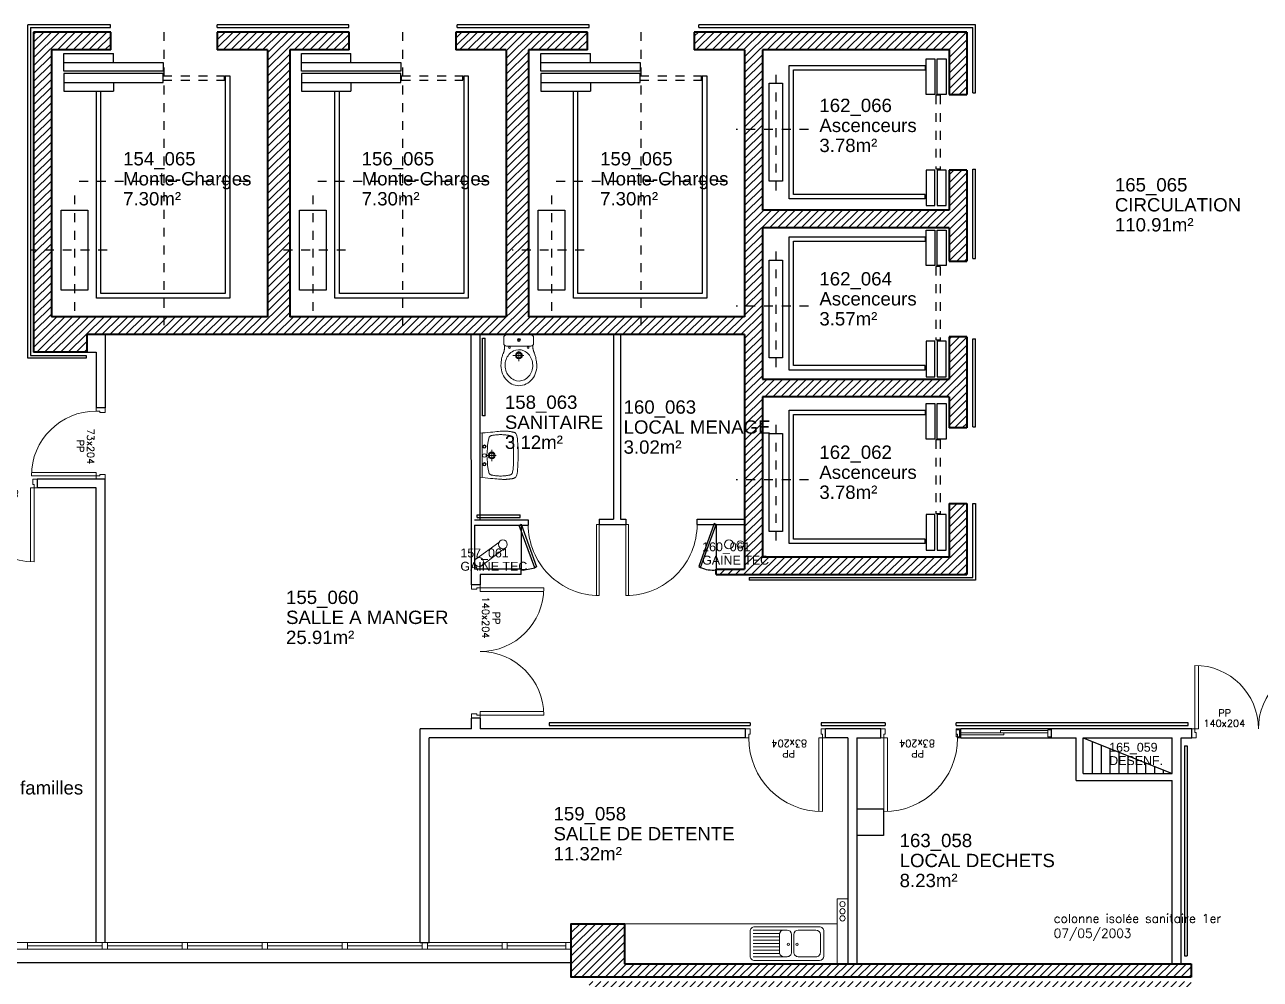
# Model space of a CAD drawing. Header units: metres. Extents: x 143.8 to 210.8, y 45.3 to 115.9.
# Drawn here: x 152.2 to 166.1, y 56.4 to 67.13 of the extents above; entities that cross this region are included whole.
import ezdxf
from ezdxf.enums import TextEntityAlignment as Align

# ---------------------------------------------------------------- set-up
doc = ezdxf.new("R2010")
doc.units = ezdxf.units.M
doc.header["$LTSCALE"] = 0.6
doc.header["$MEASUREMENT"] = 0
for name, pattern in [('CACHÉ', [0.25, 0.125, -0.125]), ('CONTINU', [0]), ('POINTILLÉS', [0.1, 0.05, -0.05])]:
    doc.linetypes.add(name, pattern=pattern)
doc.layers.get('0').update_dxf_attribs({"linetype": 'CONTINUOUS'})
for name, color, linetype in [('009 main courant', 181, 'CONTINUOUS'), ('100 tx_rep_local', 7, 'CONTINUOUS'), ('A_ACCÈS', 7, 'CONTINUOUS'), ('A_AGENC', 204, 'CONTINUOUS'), ('A_Etiqu_Gaine', 8, 'CONTINUOUS'), ('A_Etiqu_Gaine_code', 8, 'CONTINUOUS'), ('A_Etiqu_Local', 8, 'CONTINUOUS'), ('A_HACH_STRUC', 7, 'CONTINUOUS'), ('A_MUR_CLOIS', 8, 'CONTINU'), ('A_MURS_ALÈG', 7, 'CONTINU'), ('Logo', 7, 'CONTINU')]:
    doc.layers.add(name, color=color, linetype=linetype)
for name, color, linetype, lineweight in [('A_CHASS', 4, 'CONTINU', 0), ('A_MURS_STRU', 7, 'CONTINU', 40), ('A_PORTE', 8, 'CONTINU', 0), ('A_SANI', 5, 'CONTINU', 0)]:
    doc.layers.add(name, color=color, linetype=linetype, lineweight=lineweight)
doc.styles.add('Attribut', font='arial.ttf')
doc.styles.add('ROMANS8', font='romans8', dxfattribs={"height": 10})

# ---------------------------------------------------------------- blocks, each defined once
blk = doc.blocks.new('A_Etiqu_Local')
at = {"style": 'Attribut', "flags": 1}
for tag, p in [('CODE_HOPITAL', (-0.446, 1.632)), ('CODE_SITE', (-0.446, 1.407)), ('CODE_BATIMENT', (-0.446, 1.182)), ('CODE_SECTEUR', (-0.446, 0.957)), ('CODE_ETAGE', (-0.446, 0.732)), ('NOM_NORMALISE', (-0.446, -0.843)), ('SECTEUR_ACTIVITE', (-0.446, -1.068)), ('SOUS_SECTEUR_ACTIVITE', (-0.446, -1.293)), ('VOLUME', (-0.446, -1.518)), ('SERVICE', (-0.446, -1.743)), ('CODE_UG', (-0.446, -1.968)), ('CODE_UA', (-0.446, -2.193)), ('CODE_POLE', (-0.446, -2.418)), ('OCCUPANT_EXTERNE', (-0.446, -2.643)), ('DISPONIBILITE', (-0.446, -2.868)), ('ACCES_HANDICAPES', (-0.446, -3.093)), ('NATURE_SOL', (-0.446, -3.318)), ('RISQUE_LABORATOIRE', (-0.446, -3.543)), ('AMIANTE', (-0.446, -3.768))]:
    blk.add_attdef(tag, p, '', height=0.15, dxfattribs=at)
at = {"layer": 'A_Etiqu_Local', "style": 'Attribut'}
for tag, p in [('CODE_PIECE', (-0.446, 0.282)), ('NOM_USAGE', (-0.446, 0.057)), ('SURFACE', (-0.446, -0.168))]:
    blk.add_attdef(tag, p, '', height=0.15, dxfattribs=at)
blk = doc.blocks.new('A_Etiqu_Gaine')
at = {"style": 'Attribut', "flags": 1}
for tag, p in [('CODE_HOPITAL', (-0.432, 0.865)), ('CODE_SITE', (-0.432, 0.715)), ('CODE_BATIMENT', (-0.432, 0.565)), ('CODE_SECTEUR', (-0.432, 0.415)), ('CODE_ETAGE', (-0.432, 0.265)), ('NOM_NORMALISE', (-0.432, -0.335)), ('SECTEUR_ACTIVITE', (-0.432, -0.485)), ('SOUS_SECTEUR_ACTIVITE', (-0.432, -0.635)), ('SURFACE', (-0.432, -0.785)), ('CODE_UG', (-0.432, -0.935)), ('CODE_POLE', (-0.432, -1.085)), ('AMIANTE', (-0.432, -1.235))]:
    blk.add_attdef(tag, p, '', height=0.1, dxfattribs=at)
at = {"layer": 'A_Etiqu_Gaine', "style": 'Attribut'}
blk.add_attdef('NOM_USAGE', (-0.432, -0.185), '', height=0.1, dxfattribs=at)
at = {"layer": 'A_Etiqu_Gaine_code', "style": 'Attribut'}
blk.add_attdef('CODE_PIECE', (-0.432, -0.035), '', height=0.1, dxfattribs=at)
blk = doc.blocks.new('P140bt10')
for p, q in [((0.035, 0.815), (0.035, 0.1)), ((0.075, 0.814), (0.075, 0.1)), ((1.425, 0.814), (1.425, 0.1)), ((1.465, 0.815), (1.465, 0.1)), ((0, 0.1), (0, 0)), ((0, 0.1), (0.035, 0.1)), ((0, 0), (0.05, 0)), ((0.035, 0.1), (0.075, 0.1)), ((0.035, 0.1), (0.035, 0.06)), ((0.035, 0.06), (0.05, 0.06)), ((0.05, 0.06), (0.05, 0)), ((1.465, 0.1), (1.425, 0.1)), ((1.465, 0.06), (1.45, 0.06)), ((1.45, 0.06), (1.45, 0)), ((1.5, 0), (1.45, 0)), ((1.465, 0.1), (1.465, 0.06)), ((1.5, 0.1), (1.465, 0.1)), ((1.5, 0.1), (1.5, 0))]:
    blk.add_line(p, q)
for centre, start, end in [((0.035, 0.1), 0, 90), ((1.465, 0.1), 90, 180)]:
    blk.add_arc(centre, 0.715, start, end)
at = {"style": 'ROMANS8'}
for tag, p in [('DEF', (0.372, 0.239)), ('DIM', (0.367, 0.122))]:
    blk.add_attdef(tag, text='', height=0.08, dxfattribs=at).set_placement(p, align=Align.CENTER)
blk = doc.blocks.new('P80bt10')
for p, q in [((0.035, 0.93), (0.035, 0.1)), ((0.075, 0.929), (0.075, 0.1)), ((0, 0.1), (0, 0)), ((0, 0.1), (0.035, 0.1)), ((0, 0), (0.05, 0)), ((0.035, 0.1), (0.075, 0.1)), ((0.035, 0.1), (0.035, 0.06)), ((0.035, 0.06), (0.05, 0.06)), ((0.05, 0.06), (0.05, 0)), ((0.865, 0.06), (0.85, 0.06)), ((0.85, 0.06), (0.85, 0)), ((0.9, 0), (0.85, 0)), ((0.865, 0.1), (0.865, 0.06)), ((0.9, 0.1), (0.865, 0.1)), ((0.9, 0.1), (0.9, 0))]:
    blk.add_line(p, q)
blk.add_arc((0.035, 0.1), 0.83, 0, 90)
at = {"style": 'ROMANS8'}
for tag, p in [('DEF', (0.416, 0.239)), ('DIM', (0.409, 0.124))]:
    blk.add_attdef(tag, text='', height=0.08, dxfattribs=at).set_placement(p, align=Align.CENTER)
blk = doc.blocks.new('P70bt10')
for p, q in [((0.035, 0.83), (0.035, 0.1)), ((0.075, 0.829), (0.075, 0.1)), ((0, 0.1), (0, 0)), ((0, 0.1), (0.035, 0.1)), ((0, 0), (0.05, 0)), ((0.035, 0.1), (0.075, 0.1)), ((0.035, 0.1), (0.035, 0.06)), ((0.035, 0.06), (0.05, 0.06)), ((0.05, 0.06), (0.05, 0)), ((0.75, 0.06), (0.75, 0)), ((0.765, 0.06), (0.75, 0.06)), ((0.8, 0), (0.75, 0)), ((0.8, 0.1), (0.765, 0.1)), ((0.765, 0.1), (0.765, 0.06)), ((0.8, 0.1), (0.8, 0))]:
    blk.add_line(p, q)
blk.add_arc((0.035, 0.1), 0.73, 0, 90)
at = {"style": 'ROMANS8'}
for tag, p in [('DEF', (0.372, 0.239)), ('DIM', (0.367, 0.122))]:
    blk.add_attdef(tag, text='', height=0.08, dxfattribs=at).set_placement(p, align=Align.CENTER)

msp = doc.modelspace()

# ---------------------------------------------------------------- hatches: boundary and pattern name
at = {"layer": 'A_HACH_STRUC'}
h = msp.add_hatch(dxfattribs=at)
h.set_pattern_fill('ANSI31', color=8, scale=0.5, angle=359.7696, style=0)
h.set_pattern_definition([(44.7696, (152.29987, 60.946187), (-0.0440161, 0.04437154), [])])
h.paths.add_polyline_path([(153.167, 67.046), (152.3, 67.046), (152.3, 63.546), (152.3, 63.446), (152.9, 63.446), (152.9, 63.646), (160.3, 63.646), (160.3, 61.006), (159.98, 61.006), (159.98, 60.946), (162.8, 60.946), (162.8, 61.746), (162.6, 61.746), (162.6, 61.146), (160.5, 61.146), (160.5, 62.946), (162.6, 62.946), (162.6, 62.596), (162.8, 62.596), (162.8, 63.621), (162.6, 63.621), (162.6, 63.146), (160.5, 63.146), (160.5, 64.846), (162.6, 64.846), (162.6, 64.471), (162.8, 64.471), (162.8, 65.496), (162.6, 65.496), (162.6, 65.046), (160.5, 65.046), (160.5, 66.846), (162.6, 66.846), (162.6, 66.346), (162.8, 66.346), (162.8, 67.046), (159.733, 67.046), (159.733, 66.846), (160.3, 66.846), (160.3, 63.846), (157.867, 63.846), (157.867, 66.846), (158.533, 66.846), (158.533, 67.046), (157.05, 67.046), (157.05, 66.846), (157.617, 66.846), (157.617, 63.846), (155.183, 63.846), (155.183, 66.846), (155.85, 66.846), (155.85, 67.046), (154.367, 67.046), (154.367, 66.846), (154.933, 66.846), (154.933, 63.846), (152.5, 63.846), (152.5, 66.846), (153.167, 66.846)])
h.paths.add_polyline_path([(159.124, 62.544), (160.855, 62.544), (160.855, 62.777), (159.124, 62.777)], flags=25)
h.paths.add_polyline_path([(159.796, 61.032), (160.601, 61.032), (160.601, 61.187), (159.796, 61.187)], flags=25)
h.paths.add_polyline_path([(159.79, 61.15), (160.398, 61.15), (160.398, 61.342), (159.79, 61.342)], flags=25)
h = msp.add_hatch(dxfattribs=at)
h.set_pattern_fill('ANSI31', color=8, scale=0.5, angle=359.7696, style=0)
h.set_pattern_definition([(44.7696, (158.349886, 55.514663), (-0.0440161, 0.04437154), [])])
h.paths.add_polyline_path([(165.325, 56.571), (158.95, 56.571), (158.95, 57.021), (158.35, 57.021), (158.35, 56.421), (165.325, 56.421)])
h.paths.add_polyline_path([(165.325, 56.371), (158.55, 56.371), (158.55, 56.221), (165.325, 56.221)])
h.paths.add_polyline_path([(165.237, 55.515), (165.237, 56.319), (165.082, 56.319), (165.082, 55.515)], flags=9)

# ---------------------------------------------------------------- linework, layer by layer
at = {"layer": '009 main courant', "color": 8, "linetype": 'Continuous'}
for p, q in [((153.165, 67.1), (153.165, 67.13)), ((154.365, 67.1), (154.365, 67.13)), ((155.848, 67.1), (155.848, 67.13)), ((157.067, 67.1), (157.067, 67.13)), ((158.55, 67.1), (158.55, 67.13)), ((159.783, 67.1), (159.783, 67.13)), ((162.868, 66.365), (162.868, 67.1)), ((162.898, 66.365), (162.898, 67.13)), ((162.868, 66.365), (162.898, 66.365)), ((162.868, 64.502), (162.868, 65.505)), ((162.868, 65.505), (162.898, 65.505)), ((162.898, 64.502), (162.898, 65.505)), ((162.868, 64.502), (162.898, 64.502)), ((157.35, 62.732), (157.35, 63.606)), ((157.35, 63.606), (157.38, 63.606)), ((157.38, 62.732), (157.38, 63.606)), ((162.868, 62.609), (162.868, 63.598)), ((162.868, 63.598), (162.898, 63.598)), ((162.898, 62.609), (162.898, 63.598)), ((157.38, 62.732), (157.35, 62.732)), ((162.868, 62.609), (162.898, 62.609)), ((162.868, 61.746), (162.898, 61.746)), ((157.29, 61.62), (157.775, 61.62)), ((157.29, 61.59), (157.29, 61.62)), ((157.29, 61.59), (157.775, 61.59)), ((157.775, 61.59), (157.775, 61.62)), ((160.35, 60.913), (160.35, 60.883)), ((158.099, 59.281), (158.099, 59.251)), ((160.361, 59.281), (160.361, 59.251)), ((161.161, 59.281), (161.161, 59.251)), ((161.881, 59.281), (161.881, 59.251)), ((162.681, 59.251), (162.681, 59.281)), ((165.29, 59.251), (165.29, 59.281)), ((165.25, 59.021), (165.25, 56.661)), ((165.25, 59.021), (165.28, 59.021)), ((165.28, 59.021), (165.28, 56.661)), ((165.25, 56.661), (165.28, 56.661))]:
    msp.add_line(p, q, dxfattribs=at)
for points in [[(152.265, 67.1), (152.265, 63.411), (152.891, 63.411), (152.891, 63.381), (152.235, 63.381), (152.235, 67.13)], [(153.165, 67.13), (152.235, 67.13)], [(152.265, 67.1), (153.165, 67.1)], [(155.848, 67.13), (154.365, 67.13)], [(154.365, 67.1), (155.848, 67.1)], [(158.55, 67.13), (157.067, 67.13)], [(157.067, 67.1), (158.55, 67.1)], [(162.898, 67.13), (159.783, 67.13)], [(159.783, 67.1), (162.868, 67.1)], [(162.898, 61.746), (162.898, 60.883), (160.35, 60.883)], [(160.35, 60.913), (162.868, 60.913), (162.868, 61.746)], [(160.361, 59.281), (158.099, 59.281)], [(158.099, 59.251), (160.361, 59.251)], [(161.881, 59.281), (161.161, 59.281)], [(161.161, 59.251), (161.881, 59.251)], [(165.29, 59.281), (162.681, 59.281)], [(162.681, 59.251), (165.29, 59.251)]]:
    msp.add_lwpolyline(points, dxfattribs=at)
at = {"layer": 'A_ACCÈS', "color": 8, "linetype": 'CACHÉ'}
for p, q in [((153.766, 67.047), (153.766, 63.753)), ((156.45, 67.047), (156.45, 63.753)), ((159.133, 67.047), (159.133, 63.753)), ((160.65, 66.567), (160.65, 65.187)), ((161.018, 65.952), (160.206, 65.952)), ((154.713, 65.366), (152.745, 65.366)), ((157.397, 65.366), (155.429, 65.366)), ((160.08, 65.366), (158.112, 65.366)), ((152.76, 65.211), (152.76, 63.831)), ((155.443, 65.211), (155.443, 63.831)), ((158.127, 65.211), (158.127, 63.831)), ((153.128, 64.596), (152.271, 64.596)), ((155.811, 64.596), (154.999, 64.596)), ((158.495, 64.596), (157.683, 64.596)), ((160.65, 64.579), (160.65, 63.199)), ((161.018, 63.964), (160.206, 63.964)), ((160.65, 62.629), (160.65, 61.249)), ((161.018, 62.014), (160.206, 62.014))]:
    msp.add_line(p, q, dxfattribs=at)
at = {"layer": 'A_ACCÈS', "color": 8, "linetype": 'Continuous'}
for p, q in [((153.198, 66.706), (153.198, 66.806)), ((155.871, 66.706), (155.871, 66.806)), ((158.006, 66.606), (158.006, 66.806)), ((158.006, 66.806), (158.565, 66.806)), ((158.565, 66.706), (158.565, 66.806)), ((152.64, 66.706), (153.757, 66.706)), ((155.313, 66.706), (156.43, 66.706)), ((158.006, 66.706), (159.123, 66.706)), ((159.123, 66.606), (158.006, 66.606)), ((159.123, 66.706), (159.123, 66.606)), ((160.801, 65.171), (160.801, 66.671)), ((160.801, 66.671), (162.331, 66.671)), ((160.851, 65.221), (160.851, 66.621)), ((160.851, 66.621), (162.331, 66.621)), ((162.331, 66.671), (162.331, 66.621)), ((152.64, 66.481), (153.757, 66.481)), ((153.198, 66.481), (153.198, 66.381)), ((155.313, 66.481), (156.43, 66.481)), ((155.871, 66.481), (155.871, 66.381)), ((156.44, 66.506), (156.44, 66.556)), ((159.123, 66.581), (158.006, 66.581)), ((158.006, 66.581), (158.006, 66.381)), ((158.006, 66.481), (159.123, 66.481)), ((158.565, 66.481), (158.565, 66.381)), ((159.123, 66.481), (159.123, 66.581)), ((160.575, 65.371), (160.575, 66.471)), ((160.575, 66.471), (160.725, 66.471)), ((160.725, 66.471), (160.725, 65.371)), ((158.006, 66.381), (158.565, 66.381)), ((162.501, 66.336), (162.451, 66.336)), ((162.501, 65.506), (162.451, 65.506)), ((160.725, 65.371), (160.575, 65.371)), ((162.331, 65.221), (160.851, 65.221)), ((162.331, 65.171), (162.331, 65.221)), ((162.331, 65.171), (160.801, 65.171)), ((152.61, 64.146), (152.61, 65.046)), ((152.61, 65.046), (152.91, 65.046)), ((152.91, 65.046), (152.91, 64.146)), ((155.293, 64.146), (155.293, 65.046)), ((155.293, 65.046), (155.593, 65.046)), ((155.593, 65.046), (155.593, 64.146)), ((157.977, 64.146), (157.977, 65.046)), ((157.977, 65.046), (158.277, 65.046)), ((158.277, 65.046), (158.277, 64.146)), ((160.801, 63.246), (160.801, 64.746)), ((160.801, 64.746), (162.331, 64.746)), ((160.851, 63.296), (160.851, 64.696)), ((160.851, 64.696), (162.331, 64.696)), ((162.331, 64.746), (162.331, 64.696)), ((160.575, 63.383), (160.575, 64.483)), ((160.575, 64.483), (160.725, 64.483)), ((160.725, 64.483), (160.725, 63.383)), ((162.501, 64.411), (162.451, 64.411)), ((152.91, 64.146), (152.61, 64.146)), ((155.593, 64.146), (155.293, 64.146)), ((158.277, 64.146), (157.977, 64.146)), ((162.501, 63.581), (162.451, 63.581)), ((160.725, 63.383), (160.575, 63.383)), ((162.331, 63.296), (160.851, 63.296)), ((162.331, 63.246), (162.331, 63.296)), ((162.331, 63.246), (160.801, 63.246)), ((160.801, 61.296), (160.801, 62.796)), ((160.801, 62.796), (162.331, 62.796)), ((160.851, 61.346), (160.851, 62.746)), ((160.851, 62.746), (162.331, 62.746)), ((162.331, 62.796), (162.331, 62.746)), ((160.575, 61.433), (160.575, 62.533)), ((160.575, 62.533), (160.725, 62.533)), ((160.725, 62.533), (160.725, 61.433)), ((162.501, 62.461), (162.451, 62.461)), ((162.501, 61.631), (162.451, 61.631)), ((160.725, 61.433), (160.575, 61.433)), ((162.331, 61.346), (160.851, 61.346)), ((162.331, 61.296), (162.331, 61.346)), ((162.331, 61.296), (160.801, 61.296))]:
    msp.add_line(p, q, dxfattribs=at)
at = {"layer": 'A_ACCÈS', "color": 8, "linetype": 'POINTILLÉS'}
for p, q in [((154.447, 66.506), (154.447, 66.556)), ((157.13, 66.506), (157.13, 66.556)), ((159.813, 66.506), (159.813, 66.556)), ((162.451, 66.336), (162.451, 65.506)), ((162.501, 66.336), (162.501, 65.506)), ((162.451, 64.411), (162.451, 63.581)), ((162.501, 64.411), (162.501, 63.581)), ((162.451, 62.461), (162.451, 61.631)), ((162.501, 62.461), (162.501, 61.631))]:
    msp.add_line(p, q, dxfattribs=at)
at = {"layer": 'A_ACCÈS', "color": 8, "linetype": 'Continuous'}
for points in [[(153.757, 66.706), (153.757, 66.606), (152.64, 66.606), (152.64, 66.806), (153.198, 66.806)], [(156.43, 66.706), (156.43, 66.606), (155.313, 66.606), (155.313, 66.806), (155.871, 66.806)], [(153.757, 66.481), (153.757, 66.581), (152.64, 66.581), (152.64, 66.381), (153.198, 66.381)], [(154.457, 66.556), (154.507, 66.556), (154.507, 64.056), (153.007, 64.056), (153.007, 66.381)], [(154.457, 66.556), (154.457, 64.106), (153.057, 64.106), (153.057, 66.381)], [(156.43, 66.481), (156.43, 66.581), (155.313, 66.581), (155.313, 66.381), (155.871, 66.381)], [(157.14, 66.556), (157.19, 66.556), (157.19, 64.056), (155.69, 64.056), (155.69, 66.381)], [(157.14, 66.556), (157.14, 64.106), (155.74, 64.106), (155.74, 66.381)], [(159.823, 66.556), (159.873, 66.556), (159.873, 64.056), (158.373, 64.056), (158.373, 66.381)], [(159.823, 66.556), (159.823, 64.106), (158.423, 64.106), (158.423, 66.381)]]:
    msp.add_lwpolyline(points, dxfattribs=at)
for points in [[(162.341, 66.346), (162.341, 66.746), (162.441, 66.746), (162.441, 66.346)], [(162.466, 66.346), (162.466, 66.746), (162.566, 66.746), (162.566, 66.346)], [(162.341, 65.496), (162.341, 65.096), (162.441, 65.096), (162.441, 65.496)], [(162.466, 65.496), (162.466, 65.096), (162.566, 65.096), (162.566, 65.496)], [(162.341, 64.421), (162.341, 64.821), (162.441, 64.821), (162.441, 64.421)], [(162.466, 64.421), (162.466, 64.821), (162.566, 64.821), (162.566, 64.421)], [(162.341, 63.571), (162.341, 63.171), (162.441, 63.171), (162.441, 63.571)], [(162.466, 63.571), (162.466, 63.171), (162.566, 63.171), (162.566, 63.571)], [(162.341, 62.471), (162.341, 62.871), (162.441, 62.871), (162.441, 62.471)], [(162.466, 62.471), (162.466, 62.871), (162.566, 62.871), (162.566, 62.471)], [(162.341, 61.621), (162.341, 61.221), (162.441, 61.221), (162.441, 61.621)], [(162.466, 61.621), (162.466, 61.221), (162.566, 61.221), (162.566, 61.621)]]:
    msp.add_lwpolyline(points, close=True, dxfattribs=at)
at = {"layer": 'A_ACCÈS', "color": 8, "linetype": 'POINTILLÉS'}
for points in [[(153.757, 66.556), (154.447, 66.556)], [(153.757, 66.506), (154.447, 66.506)], [(156.44, 66.556), (157.13, 66.556)], [(156.44, 66.506), (157.13, 66.506)], [(159.123, 66.556), (159.813, 66.556)], [(159.123, 66.506), (159.813, 66.506)]]:
    msp.add_lwpolyline(points, dxfattribs=at)
at = {"layer": 'A_AGENC', "color": 8, "linetype": 'Continuous'}
for p, q in [((157.765, 61.5), (157.785, 61.512)), ((157.938, 61.023), (157.765, 61.5)), ((157.785, 61.512), (157.785, 61.006)), ((157.785, 61.512), (157.958, 61.034)), ((159.958, 61.523), (159.785, 61.038)), ((159.805, 61.027), (159.978, 61.511)), ((159.978, 61.511), (159.958, 61.523)), ((159.98, 61.511), (159.98, 61.006)), ((157.958, 61.034), (157.938, 61.023)), ((159.785, 61.038), (159.805, 61.027))]:
    msp.add_line(p, q, dxfattribs=at)
for centre, radius, start, end in [((157.819, 61.411), 0.406, 265.3009, 287.1255), ((159.945, 61.339), 0.342, 245.8369, 275.8895)]:
    msp.add_arc(centre, radius, start, end, dxfattribs=at)
at = {"layer": 'A_CHASS', "color": 8, "linetype": 'Continuous'}
for p, q in [((151.35, 56.809), (158.35, 56.809)), ((151.35, 56.734), (158.35, 56.734)), ((152.23, 56.771), (153.07, 56.771)), ((153.13, 56.771), (153.97, 56.771)), ((154.03, 56.771), (154.87, 56.771)), ((154.93, 56.771), (155.77, 56.771)), ((155.83, 56.771), (156.67, 56.771)), ((156.73, 56.771), (157.57, 56.771)), ((157.63, 56.771), (158.29, 56.771))]:
    msp.add_line(p, q, dxfattribs=at)
for points in [[(152.23, 56.734), (152.23, 56.809)], [(153.07, 56.809), (153.07, 56.734)], [(153.13, 56.734), (153.13, 56.809)], [(153.97, 56.809), (153.97, 56.734)], [(154.03, 56.734), (154.03, 56.809)], [(154.87, 56.809), (154.87, 56.734)], [(154.93, 56.734), (154.93, 56.809)], [(155.77, 56.809), (155.77, 56.734)], [(155.83, 56.734), (155.83, 56.809)], [(157.57, 56.809), (157.57, 56.734)], [(157.63, 56.734), (157.63, 56.809)]]:
    msp.add_lwpolyline(points, dxfattribs=at)
at = {"layer": 'A_CHASS', "color": 8, "linetype": 'CACHÉ'}
for points in [[(156.73, 56.734), (156.73, 56.809), (156.67, 56.809), (156.67, 56.734)], [(158.35, 56.734), (158.35, 56.809), (158.29, 56.809), (158.29, 56.734)]]:
    msp.add_lwpolyline(points, close=True, dxfattribs=at)
at = {"layer": 'A_MUR_CLOIS', "color": 8, "linetype": 'Continuous'}
for p, q in [((153.105, 63.646), (153.105, 62.821)), ((157.32, 63.646), (157.32, 61.564)), ((158.825, 63.646), (158.825, 61.571)), ((158.905, 63.646), (158.905, 61.571)), ((153.005, 63.446), (153.005, 62.821)), ((153.105, 62.821), (153.005, 62.821)), ((153.105, 62.021), (152.34, 62.021)), ((152.34, 62.021), (152.34, 61.921)), ((153.105, 56.809), (153.105, 62.021)), ((153.005, 61.921), (152.34, 61.921)), ((153.005, 56.809), (153.005, 61.921)), ((153.005, 57.05), (153.005, 61.921)), ((157.26, 61.564), (157.865, 61.564)), ((157.26, 61.504), (157.865, 61.504)), ((157.26, 61.504), (157.26, 61.006)), ((157.865, 61.564), (157.865, 61.504)), ((158.665, 61.571), (158.825, 61.571)), ((158.665, 61.571), (158.665, 61.511)), ((158.665, 61.511), (158.965, 61.511)), ((158.905, 61.571), (158.965, 61.571)), ((158.965, 61.571), (158.965, 61.511)), ((159.765, 61.511), (159.765, 61.571)), ((159.765, 61.571), (160.3, 61.571)), ((159.765, 61.511), (160.3, 61.511)), ((157.785, 61.006), (157.26, 61.006)), ((157.785, 60.946), (157.324, 60.946)), ((157.785, 60.946), (157.785, 61.006)), ((157.324, 60.831), (157.225, 60.831)), ((157.325, 59.331), (157.225, 59.331)), ((157.225, 59.211), (157.225, 59.331)), ((156.65, 56.809), (156.65, 59.211)), ((157.225, 59.211), (156.65, 59.211)), ((160.311, 59.111), (156.75, 59.111)), ((156.75, 56.809), (156.75, 59.111)), ((160.311, 59.211), (157.325, 59.211)), ((160.311, 59.111), (160.311, 59.211)), ((161.831, 59.211), (161.211, 59.211)), ((161.211, 59.111), (161.211, 59.211)), ((161.461, 59.111), (161.211, 59.111)), ((161.461, 59.111), (161.461, 56.571)), ((161.561, 59.111), (161.561, 56.571)), ((161.831, 59.111), (161.831, 59.211)), ((162.731, 59.111), (162.731, 59.211)), ((163.751, 59.111), (163.751, 59.211)), ((164.03, 58.631), (164.03, 59.111)), ((164.11, 59.111), (165.11, 58.711)), ((164.11, 58.711), (164.11, 59.111)), ((165.11, 58.711), (165.11, 59.111)), ((165.21, 56.571), (165.21, 59.111)), ((164.21, 59.071), (164.21, 58.711)), ((164.31, 59.031), (164.31, 58.711)), ((164.41, 58.991), (164.41, 58.711)), ((164.51, 58.951), (164.51, 58.711)), ((164.61, 58.911), (164.61, 58.711)), ((164.71, 58.871), (164.71, 58.711)), ((164.81, 58.831), (164.81, 58.711)), ((164.11, 58.711), (165.11, 58.711)), ((164.91, 58.791), (164.91, 58.711)), ((165.01, 58.751), (165.01, 58.711)), ((164.03, 58.631), (165.11, 58.631)), ((165.11, 56.571), (165.11, 58.631)), ((156.65, 56.809), (156.75, 56.809))]:
    msp.add_line(p, q, dxfattribs=at)
at = {"layer": 'A_MUR_CLOIS', "color": 8}
for p, q in [((157.225, 60.831), (157.224, 63.646)), ((157.324, 60.946), (157.324, 60.831)), ((157.325, 59.331), (157.325, 59.211))]:
    msp.add_line(p, q, dxfattribs=at)
at = {"layer": 'A_MUR_CLOIS', "color": 8, "linetype": 'Continuous'}
for points in [[(161.561, 59.111), (161.831, 59.111)], [(165.21, 59.111), (165.33, 59.111), (165.33, 59.211), (162.731, 59.211)], [(162.731, 59.111), (164.03, 59.111)], [(164.11, 59.111), (165.11, 59.111)], [(161.561, 58.311), (161.861, 58.311), (161.861, 58.011), (161.561, 58.011)]]:
    msp.add_lwpolyline(points, dxfattribs=at)
at = {"layer": 'A_MURS_ALÈG', "color": 8, "ltscale": 200}
msp.add_line((151.35, 56.584), (158.35, 56.584), dxfattribs=at)
at = {"layer": 'A_MURS_STRU', "color": 8, "linetype": 'Continuous'}
for p, q in [((152.3, 67.046), (152.3, 63.446)), ((153.167, 67.046), (152.3, 67.046)), ((153.167, 66.846), (153.167, 67.046)), ((155.85, 67.046), (154.367, 67.046)), ((154.367, 67.046), (154.367, 66.846)), ((155.85, 66.846), (155.85, 67.046)), ((158.533, 67.046), (157.05, 67.046)), ((157.05, 67.046), (157.05, 66.846)), ((158.533, 66.846), (158.533, 67.046)), ((162.8, 67.046), (159.733, 67.046)), ((159.733, 67.046), (159.733, 66.846)), ((162.8, 67.046), (162.8, 66.346)), ((152.5, 66.846), (152.5, 63.846)), ((153.167, 66.846), (152.5, 66.846)), ((154.933, 66.846), (154.367, 66.846)), ((154.933, 66.846), (154.933, 63.846)), ((155.183, 66.846), (155.183, 63.846)), ((155.85, 66.846), (155.183, 66.846)), ((157.617, 66.846), (157.05, 66.846)), ((157.617, 66.846), (157.617, 63.846)), ((157.867, 66.846), (157.867, 63.846)), ((158.533, 66.846), (157.867, 66.846)), ((160.3, 66.846), (159.733, 66.846)), ((160.3, 66.846), (160.3, 63.846)), ((162.6, 66.846), (160.5, 66.846)), ((160.5, 66.846), (160.5, 65.046)), ((162.6, 66.846), (162.6, 66.346)), ((162.6, 66.346), (162.8, 66.346)), ((162.6, 65.496), (162.6, 65.046)), ((162.8, 65.496), (162.6, 65.496)), ((162.8, 65.496), (162.8, 64.471)), ((162.6, 65.046), (160.5, 65.046)), ((160.5, 64.846), (160.5, 63.146)), ((162.6, 64.846), (160.5, 64.846)), ((162.6, 64.846), (162.6, 64.471)), ((162.6, 64.471), (162.8, 64.471)), ((154.933, 63.846), (152.5, 63.846)), ((157.617, 63.846), (155.183, 63.846)), ((160.3, 63.846), (157.867, 63.846)), ((152.9, 63.646), (152.9, 63.446)), ((160.3, 63.646), (152.9, 63.646)), ((160.3, 63.646), (160.3, 61.006)), ((162.6, 63.621), (162.6, 63.146)), ((162.8, 63.621), (162.6, 63.621)), ((162.8, 63.621), (162.8, 62.596)), ((152.9, 63.446), (152.3, 63.446)), ((160.5, 63.146), (162.6, 63.146)), ((160.5, 62.946), (160.5, 61.146)), ((162.6, 62.946), (160.5, 62.946)), ((162.6, 62.946), (162.6, 62.596)), ((162.8, 62.596), (162.6, 62.596)), ((162.6, 61.746), (162.6, 61.146)), ((162.6, 61.746), (162.8, 61.746)), ((162.8, 61.746), (162.8, 60.946)), ((160.5, 61.146), (162.6, 61.146)), ((159.98, 60.946), (159.98, 61.006)), ((159.98, 61.006), (160.3, 61.006)), ((159.98, 60.946), (162.8, 60.946)), ((158.95, 56.571), (165.325, 56.571)), ((165.325, 56.571), (165.325, 56.421))]:
    msp.add_line(p, q, dxfattribs=at)
msp.add_lwpolyline([(165.325, 56.421), (158.35, 56.421), (158.35, 57.021), (158.95, 57.021), (158.95, 56.571)], dxfattribs=at)
at = {"layer": 'A_PORTE', "color": 8, "linetype": 'Continuous'}
for p, q in [((162.681, 59.2), (162.719, 59.2)), ((162.681, 59.123), (162.681, 59.2)), ((162.719, 59.123), (162.681, 59.123)), ((162.719, 59.2), (162.719, 59.123)), ((163.713, 59.169), (162.719, 59.169)), ((162.719, 59.146), (163.216, 59.146)), ((163.713, 59.192), (163.178, 59.192)), ((163.178, 59.192), (163.178, 59.169)), ((163.216, 59.146), (163.216, 59.169)), ((163.713, 59.2), (163.751, 59.2)), ((163.713, 59.123), (163.713, 59.2)), ((163.751, 59.123), (163.713, 59.123)), ((163.751, 59.2), (163.751, 59.123))]:
    msp.add_line(p, q, dxfattribs=at)
for points in [[(158.665, 61.511), (158.665, 60.711), (158.635, 60.711), (158.635, 61.511)], [(158.965, 61.511), (158.965, 60.711), (158.995, 60.711), (158.995, 61.511)]]:
    msp.add_lwpolyline(points, close=True, dxfattribs=at)
at = {"layer": 'A_PORTE', "color": 8}
for centre, start, end in [((158.665, 61.511), 179.9999, 270.0001), ((158.965, 61.511), 269.9999, 360)]:
    msp.add_arc(centre, 0.8, start, end, dxfattribs=at)
at = {"layer": 'A_SANI', "color": 8, "linetype": 'Continuous'}
for p, q in [((157.692, 63.411), (157.814, 63.411)), ((157.76, 63.46), (157.76, 63.348)), ((157.567, 62.559), (157.551, 62.558)), ((157.575, 62.56), (157.567, 62.559)), ((157.582, 62.56), (157.575, 62.56)), ((157.588, 62.56), (157.582, 62.56)), ((157.594, 62.56), (157.588, 62.56)), ((157.6, 62.56), (157.594, 62.56)), ((157.605, 62.56), (157.6, 62.56)), ((157.611, 62.56), (157.605, 62.56)), ((157.617, 62.56), (157.611, 62.56)), ((157.622, 62.559), (157.617, 62.56)), ((157.628, 62.559), (157.622, 62.559)), ((157.634, 62.558), (157.628, 62.559)), ((157.352, 62.539), (157.32, 62.536)), ((157.32, 62.536), (157.32, 62.041)), ((157.345, 62.536), (157.345, 62.041)), ((157.382, 62.542), (157.352, 62.539)), ((157.411, 62.545), (157.382, 62.542)), ((157.439, 62.548), (157.411, 62.545)), ((157.465, 62.55), (157.439, 62.548)), ((157.489, 62.553), (157.465, 62.55)), ((157.512, 62.555), (157.489, 62.553)), ((157.532, 62.557), (157.512, 62.555)), ((157.551, 62.558), (157.532, 62.557)), ((157.641, 62.558), (157.634, 62.558)), ((157.647, 62.557), (157.641, 62.558)), ((157.654, 62.556), (157.647, 62.557)), ((157.66, 62.555), (157.654, 62.556)), ((157.667, 62.554), (157.66, 62.555)), ((157.673, 62.553), (157.667, 62.554)), ((157.679, 62.553), (157.673, 62.553)), ((157.685, 62.552), (157.679, 62.553)), ((157.69, 62.55), (157.685, 62.552)), ((157.695, 62.549), (157.69, 62.55)), ((157.7, 62.548), (157.695, 62.549)), ((157.704, 62.547), (157.7, 62.548)), ((157.707, 62.546), (157.704, 62.547)), ((157.711, 62.544), (157.707, 62.546)), ((157.714, 62.543), (157.711, 62.544)), ((157.717, 62.541), (157.714, 62.543)), ((157.719, 62.539), (157.717, 62.541)), ((157.722, 62.536), (157.719, 62.539)), ((157.724, 62.533), (157.722, 62.536)), ((157.729, 62.527), (157.724, 62.533)), ((157.733, 62.518), (157.729, 62.527)), ((157.737, 62.507), (157.733, 62.518)), ((157.74, 62.491), (157.737, 62.507)), ((157.743, 62.472), (157.74, 62.491)), ((157.746, 62.448), (157.743, 62.472)), ((157.748, 62.418), (157.746, 62.448)), ((157.505, 62.286), (157.403, 62.286)), ((157.454, 62.35), (157.454, 62.223)), ((157.75, 62.381), (157.748, 62.418)), ((157.751, 62.338), (157.75, 62.381)), ((157.752, 62.286), (157.751, 62.338)), ((157.752, 62.29), (157.751, 62.239)), ((157.748, 62.159), (157.746, 62.129)), ((157.75, 62.195), (157.748, 62.159)), ((157.751, 62.239), (157.75, 62.195)), ((157.352, 62.038), (157.32, 62.041)), ((157.382, 62.035), (157.352, 62.038)), ((157.411, 62.032), (157.382, 62.035)), ((157.439, 62.029), (157.411, 62.032)), ((157.465, 62.026), (157.439, 62.029)), ((157.489, 62.024), (157.465, 62.026)), ((157.512, 62.022), (157.489, 62.024)), ((157.532, 62.02), (157.512, 62.022)), ((157.551, 62.019), (157.532, 62.02)), ((157.567, 62.018), (157.551, 62.019)), ((157.575, 62.017), (157.567, 62.018)), ((157.582, 62.017), (157.575, 62.017)), ((157.588, 62.017), (157.582, 62.017)), ((157.594, 62.017), (157.588, 62.017)), ((157.6, 62.017), (157.594, 62.017)), ((157.605, 62.017), (157.6, 62.017)), ((157.611, 62.017), (157.605, 62.017)), ((157.617, 62.017), (157.611, 62.017)), ((157.622, 62.018), (157.617, 62.017)), ((157.628, 62.018), (157.622, 62.018)), ((157.634, 62.019), (157.628, 62.018)), ((157.641, 62.019), (157.634, 62.019)), ((157.647, 62.02), (157.641, 62.019)), ((157.654, 62.021), (157.647, 62.02)), ((157.66, 62.022), (157.654, 62.021)), ((157.667, 62.022), (157.66, 62.022)), ((157.673, 62.023), (157.667, 62.022)), ((157.679, 62.024), (157.673, 62.023)), ((157.685, 62.025), (157.679, 62.024)), ((157.69, 62.026), (157.685, 62.025)), ((157.695, 62.027), (157.69, 62.026)), ((157.7, 62.029), (157.695, 62.027)), ((157.704, 62.03), (157.7, 62.029)), ((157.707, 62.031), (157.704, 62.03)), ((157.711, 62.033), (157.707, 62.031)), ((157.714, 62.034), (157.711, 62.033)), ((157.717, 62.036), (157.714, 62.034)), ((157.719, 62.038), (157.717, 62.036)), ((157.722, 62.041), (157.719, 62.038)), ((157.724, 62.043), (157.722, 62.041)), ((157.729, 62.05), (157.724, 62.043)), ((157.733, 62.059), (157.729, 62.05)), ((157.737, 62.07), (157.733, 62.059)), ((157.74, 62.085), (157.737, 62.07)), ((157.743, 62.105), (157.74, 62.085)), ((157.746, 62.129), (157.743, 62.105)), ((157.534, 61.307), (157.277, 61.122)), ((157.59, 61.237), (157.334, 61.041)), ((161.461, 57.301), (161.341, 57.301)), ((161.341, 57.301), (161.341, 56.571)), ((158.95, 57.021), (161.341, 57.021)), ((160.741, 56.949), (160.397, 56.949)), ((160.397, 56.912), (160.692, 56.912)), ((160.397, 56.874), (160.691, 56.874)), ((160.397, 56.837), (160.691, 56.837)), ((160.691, 56.799), (160.397, 56.799)), ((160.397, 56.762), (160.691, 56.762)), ((160.397, 56.724), (160.691, 56.724)), ((160.397, 56.687), (160.693, 56.687)), ((160.76, 56.65), (160.397, 56.65))]:
    msp.add_line(p, q, dxfattribs=at)
for points in [[(157.589, 63.546), (157.589, 63.611, -0.414214), (157.619, 63.641), (157.896, 63.641, -0.414214), (157.926, 63.611), (157.926, 63.546, -0.414214), (157.896, 63.516), (157.619, 63.516, -0.414214)], [(161.191, 56.656), (161.191, 56.936, 0.414214), (161.141, 56.986), (160.413, 56.986, 0.414214), (160.363, 56.936), (160.363, 56.656, 0.414214), (160.413, 56.606), (161.141, 56.606, 0.414213)], [(160.691, 56.7), (160.691, 56.9, -0.414207), (160.741, 56.95), (160.778, 56.95, -0.414212), (160.828, 56.9), (160.828, 56.7, -0.414219), (160.778, 56.65), (160.741, 56.65, -0.41422)], [(161.152, 56.699), (161.152, 56.899, 0.414207), (161.102, 56.949), (160.902, 56.95, 0.414212), (160.852, 56.9), (160.852, 56.7, 0.414219), (160.902, 56.65), (161.102, 56.649, 0.41422)]]:
    msp.add_lwpolyline(points, format="xyb", close=True, dxfattribs=at)
for points in [[(157.56, 63.321), (157.562, 63.34), (157.564, 63.358), (157.566, 63.373), (157.569, 63.386), (157.572, 63.398), (157.575, 63.408), (157.577, 63.417), (157.58, 63.424), (157.583, 63.431), (157.585, 63.437), (157.585, 63.437), (157.586, 63.439), (157.588, 63.442), (157.588, 63.444), (157.589, 63.446), (157.59, 63.448), (157.591, 63.45), (157.592, 63.453), (157.592, 63.455), (157.593, 63.457), (157.593, 63.459), (157.593, 63.459), (157.594, 63.461), (157.594, 63.463), (157.595, 63.465), (157.595, 63.467), (157.596, 63.47), (157.596, 63.472), (157.596, 63.474), (157.597, 63.477), (157.597, 63.479), (157.597, 63.481), (157.597, 63.481), (157.598, 63.486), (157.598, 63.49), (157.598, 63.494), (157.599, 63.498), (157.599, 63.503), (157.599, 63.507), (157.599, 63.511), (157.599, 63.516), (157.599, 63.52), (157.599, 63.525)], [(157.96, 63.321), (157.957, 63.34), (157.954, 63.358), (157.952, 63.373), (157.949, 63.386), (157.946, 63.398), (157.943, 63.408), (157.941, 63.417), (157.939, 63.424), (157.936, 63.431), (157.934, 63.437), (157.934, 63.437), (157.933, 63.439), (157.932, 63.442), (157.931, 63.444), (157.931, 63.446), (157.93, 63.448), (157.929, 63.45), (157.928, 63.453), (157.928, 63.455), (157.927, 63.457), (157.926, 63.459), (157.926, 63.459), (157.925, 63.461), (157.925, 63.463), (157.924, 63.465), (157.923, 63.467), (157.923, 63.47), (157.922, 63.472), (157.921, 63.474), (157.921, 63.477), (157.92, 63.479), (157.92, 63.481), (157.92, 63.481), (157.919, 63.486), (157.918, 63.49), (157.917, 63.494), (157.917, 63.498), (157.917, 63.503), (157.917, 63.507), (157.916, 63.511), (157.916, 63.516), (157.916, 63.52), (157.916, 63.525)], [(157.399, 62.286), (157.402, 62.33), (157.405, 62.367), (157.408, 62.399), (157.411, 62.424), (157.414, 62.445), (157.417, 62.461), (157.42, 62.474), (157.423, 62.484), (157.426, 62.491), (157.429, 62.496), (157.429, 62.496), (157.431, 62.499), (157.433, 62.501), (157.435, 62.502), (157.437, 62.504), (157.439, 62.505), (157.441, 62.506), (157.443, 62.507), (157.446, 62.508), (157.449, 62.509), (157.452, 62.51), (157.452, 62.51), (157.46, 62.511), (157.468, 62.513), (157.477, 62.514), (157.487, 62.516), (157.498, 62.517), (157.509, 62.518), (157.52, 62.519), (157.531, 62.52), (157.542, 62.521), (157.553, 62.521)], [(157.701, 62.286), (157.701, 62.33), (157.7, 62.367), (157.698, 62.399), (157.697, 62.424), (157.695, 62.445), (157.692, 62.461), (157.69, 62.474), (157.687, 62.484), (157.684, 62.491), (157.68, 62.496), (157.68, 62.496), (157.679, 62.499), (157.677, 62.501), (157.675, 62.502), (157.673, 62.504), (157.671, 62.505), (157.669, 62.506), (157.666, 62.507), (157.663, 62.508), (157.66, 62.509), (157.657, 62.51), (157.657, 62.51), (157.65, 62.511), (157.642, 62.513), (157.632, 62.514), (157.622, 62.516), (157.612, 62.517), (157.601, 62.518), (157.59, 62.519), (157.579, 62.52), (157.568, 62.521), (157.557, 62.521)], [(157.399, 62.29), (157.402, 62.246), (157.405, 62.208), (157.408, 62.177), (157.411, 62.152), (157.414, 62.131), (157.417, 62.114), (157.42, 62.102), (157.423, 62.092), (157.426, 62.085), (157.429, 62.079), (157.429, 62.079), (157.431, 62.077), (157.433, 62.075), (157.435, 62.074), (157.437, 62.072), (157.439, 62.071), (157.441, 62.07), (157.443, 62.069), (157.446, 62.068), (157.449, 62.067), (157.452, 62.066), (157.452, 62.066), (157.46, 62.065), (157.468, 62.063), (157.477, 62.061), (157.487, 62.06), (157.498, 62.059), (157.509, 62.058), (157.52, 62.057), (157.532, 62.056), (157.543, 62.055), (157.555, 62.055)], [(157.701, 62.29), (157.701, 62.246), (157.7, 62.208), (157.698, 62.177), (157.697, 62.152), (157.695, 62.131), (157.692, 62.114), (157.69, 62.102), (157.687, 62.092), (157.684, 62.085), (157.68, 62.079), (157.68, 62.079), (157.679, 62.077), (157.677, 62.075), (157.675, 62.074), (157.673, 62.072), (157.671, 62.071), (157.669, 62.07), (157.666, 62.069), (157.663, 62.068), (157.66, 62.067), (157.657, 62.066), (157.657, 62.066), (157.65, 62.065), (157.642, 62.063), (157.632, 62.061), (157.622, 62.06), (157.612, 62.059), (157.601, 62.058), (157.589, 62.057), (157.578, 62.056), (157.566, 62.055), (157.555, 62.055)]]:
    msp.add_lwpolyline(points, dxfattribs=at)
for points in [[(157.822, 63.138, 0.102556), (157.872, 63.177, 0.093461), (157.905, 63.234, 0.177032), (157.902, 63.37, 0.093461), (157.867, 63.426, 0.102556), (157.815, 63.463, 0.222835), (157.698, 63.461, 0.102556), (157.648, 63.421, 0.093461), (157.616, 63.364, 0.177185), (157.618, 63.228, 0.093461), (157.653, 63.173, 0.102556), (157.705, 63.135, 0.222937), (157.822, 63.138)], [(157.559, 63.32, 0.092603), (157.569, 63.225, 0.097518), (157.612, 63.145, 0.107322), (157.681, 63.089, 0.116228), (157.761, 63.071, 0.11669), (157.841, 63.09, 0.108258), (157.91, 63.145, 0.098236), (157.952, 63.225, 0.092772), (157.961, 63.32, 0.094013)]]:
    msp.add_lwpolyline(points, format="xyb", dxfattribs=at)
for centre, radius in [((157.76, 63.585), 0.0166), ((157.76, 63.585), 0.00963), ((157.76, 63.585), 0.000007), ((157.653, 63.499), 0.0105), ((157.76, 63.411), 0.0383), ((157.76, 63.411), 0.0276), ((157.863, 63.499), 0.0105), ((157.372, 62.286), 0.0204), ((157.372, 62.386), 0.0189), ((157.372, 62.386), 0.0144), ((157.454, 62.286), 0.0387), ((157.454, 62.286), 0.0274), ((157.372, 62.187), 0.0189), ((157.372, 62.187), 0.0144), ((157.58, 61.286), 0.05), ((160.123, 61.286), 0.05), ((160.251, 61.286), 0.04), ((157.312, 61.088), 0.05), ((161.401, 57.241), 0.03), ((161.401, 57.161), 0.03), ((161.401, 57.081), 0.03), ((160.79, 56.79), 0.0132), ((160.89, 56.79), 0.0132)]:
    msp.add_circle(centre, radius, dxfattribs=at)
at = {"layer": 'Logo', "color": 8}
msp.add_line((152.9, 63.446), (153.005, 63.446), dxfattribs=at)

# ---------------------------------------------------------------- block references
at = {"layer": 'A_Etiqu_Gaine', "color": 8}
ref = msp.add_blockref('A_Etiqu_Gaine', (160.254, 61.244), dxfattribs=at)
ref.add_attrib('CODE_PIECE', '160_061', (159.822, 61.209), dxfattribs={"layer": 'A_Etiqu_Gaine_code', "height": 0.1, "style": 'Attribut'})
ref.add_attrib('NOM_USAGE', 'GAINE TEC', (159.822, 61.059), dxfattribs={"height": 0.1, "style": 'Attribut'})
ref = msp.add_blockref('A_Etiqu_Gaine', (157.535, 61.175), dxfattribs=at)
ref.add_attrib('CODE_PIECE', '157_061', (157.102, 61.14), dxfattribs={"layer": 'A_Etiqu_Gaine_code', "height": 0.1, "style": 'Attribut'})
ref.add_attrib('NOM_USAGE', 'GAINE TEC', (157.102, 60.99), dxfattribs={"height": 0.1, "style": 'Attribut'})
ref = msp.add_blockref('A_Etiqu_Gaine', (164.834, 58.99), dxfattribs=at)
ref.add_attrib('CODE_PIECE', '165_059', (164.402, 58.955), dxfattribs={"layer": 'A_Etiqu_Gaine_code', "height": 0.1, "style": 'Attribut'})
ref.add_attrib('NOM_USAGE', 'DESENF.', (164.402, 58.805), dxfattribs={"height": 0.1, "style": 'Attribut'})
at = {"layer": 'A_Etiqu_Local', "color": 8}
ref = msp.add_blockref('A_Etiqu_Local', (161.587, 65.866), dxfattribs=at)
ref.add_attrib('CODE_PIECE', '162_066', (161.141, 66.148), dxfattribs={"height": 0.15, "style": 'Attribut'})
ref.add_attrib('NOM_USAGE', 'Ascenceurs', (161.141, 65.923), dxfattribs={"height": 0.15, "style": 'Attribut'})
ref.add_attrib('SURFACE', '3.78m²', (161.141, 65.698), dxfattribs={"height": 0.15, "style": 'Attribut'})
ref = msp.add_blockref('A_Etiqu_Local', (153.753, 65.266), dxfattribs=at)
ref.add_attrib('CODE_PIECE', '154_065', (153.307, 65.548), dxfattribs={"height": 0.15, "style": 'Attribut'})
ref.add_attrib('NOM_USAGE', 'Monte-Charges', (153.307, 65.323), dxfattribs={"height": 0.15, "style": 'Attribut'})
ref.add_attrib('SURFACE', '7.30m²', (153.307, 65.098), dxfattribs={"height": 0.15, "style": 'Attribut'})
ref = msp.add_blockref('A_Etiqu_Local', (156.437, 65.266), dxfattribs=at)
ref.add_attrib('CODE_PIECE', '156_065', (155.991, 65.548), dxfattribs={"height": 0.15, "style": 'Attribut'})
ref.add_attrib('NOM_USAGE', 'Monte-Charges', (155.991, 65.323), dxfattribs={"height": 0.15, "style": 'Attribut'})
ref.add_attrib('SURFACE', '7.30m²', (155.991, 65.098), dxfattribs={"height": 0.15, "style": 'Attribut'})
ref = msp.add_blockref('A_Etiqu_Local', (159.12, 65.266), dxfattribs=at)
ref.add_attrib('CODE_PIECE', '159_065', (158.674, 65.548), dxfattribs={"height": 0.15, "style": 'Attribut'})
ref.add_attrib('NOM_USAGE', 'Monte-Charges', (158.674, 65.323), dxfattribs={"height": 0.15, "style": 'Attribut'})
ref.add_attrib('SURFACE', '7.30m²', (158.674, 65.098), dxfattribs={"height": 0.15, "style": 'Attribut'})
ref = msp.add_blockref('A_Etiqu_Local', (164.912, 64.973), dxfattribs=at)
ref.add_attrib('CODE_PIECE', '165_065', (164.466, 65.255), dxfattribs={"height": 0.15, "style": 'Attribut'})
ref.add_attrib('NOM_USAGE', 'CIRCULATION', (164.466, 65.03), dxfattribs={"height": 0.15, "style": 'Attribut'})
ref.add_attrib('SURFACE', '110.91m²', (164.466, 64.805), dxfattribs={"height": 0.15, "style": 'Attribut'})
ref = msp.add_blockref('A_Etiqu_Local', (161.587, 63.916), dxfattribs=at)
ref.add_attrib('CODE_PIECE', '162_064', (161.141, 64.198), dxfattribs={"height": 0.15, "style": 'Attribut'})
ref.add_attrib('NOM_USAGE', 'Ascenceurs', (161.141, 63.973), dxfattribs={"height": 0.15, "style": 'Attribut'})
ref.add_attrib('SURFACE', '3.57m²', (161.141, 63.748), dxfattribs={"height": 0.15, "style": 'Attribut'})
ref = msp.add_blockref('A_Etiqu_Local', (158.05, 62.528), dxfattribs=at)
ref.add_attrib('CODE_PIECE', '158_063', (157.603, 62.81), dxfattribs={"height": 0.15, "style": 'Attribut'})
ref.add_attrib('NOM_USAGE', 'SANITAIRE', (157.603, 62.585), dxfattribs={"height": 0.15, "style": 'Attribut'})
ref.add_attrib('SURFACE', '3.12m²', (157.603, 62.36), dxfattribs={"height": 0.15, "style": 'Attribut'})
ref = msp.add_blockref('A_Etiqu_Local', (159.384, 62.474), dxfattribs=at)
ref.add_attrib('CODE_PIECE', '160_063', (158.938, 62.756), dxfattribs={"height": 0.15, "style": 'Attribut'})
ref.add_attrib('NOM_USAGE', 'LOCAL MENAGE', (158.938, 62.531), dxfattribs={"height": 0.15, "style": 'Attribut'})
ref.add_attrib('SURFACE', '3.02m²', (158.938, 62.306), dxfattribs={"height": 0.15, "style": 'Attribut'})
ref = msp.add_blockref('A_Etiqu_Local', (161.587, 61.966), dxfattribs=at)
ref.add_attrib('CODE_PIECE', '162_062', (161.141, 62.248), dxfattribs={"height": 0.15, "style": 'Attribut'})
ref.add_attrib('NOM_USAGE', 'Ascenceurs', (161.141, 62.023), dxfattribs={"height": 0.15, "style": 'Attribut'})
ref.add_attrib('SURFACE', '3.78m²', (161.141, 61.798), dxfattribs={"height": 0.15, "style": 'Attribut'})
ref = msp.add_blockref('A_Etiqu_Local', (155.586, 60.334), dxfattribs=at)
ref.add_attrib('CODE_PIECE', '155_060', (155.14, 60.616), dxfattribs={"height": 0.15, "style": 'Attribut'})
ref.add_attrib('NOM_USAGE', 'SALLE A MANGER', (155.14, 60.391), dxfattribs={"height": 0.15, "style": 'Attribut'})
ref.add_attrib('SURFACE', '25.91m²', (155.14, 60.166), dxfattribs={"height": 0.15, "style": 'Attribut'})
ref = msp.add_blockref('A_Etiqu_Local', (151.464, 58.417), dxfattribs=at)
ref.add_attrib('CODE_PIECE', '152_059', (151.018, 58.699), dxfattribs={"height": 0.15, "style": 'Attribut'})
ref.add_attrib('NOM_USAGE', 'Accueil des familles ', (151.018, 58.474), dxfattribs={"height": 0.15, "style": 'Attribut'})
ref.add_attrib('SURFACE', '13.63m²', (151.018, 58.249), dxfattribs={"height": 0.15, "style": 'Attribut'})
ref = msp.add_blockref('A_Etiqu_Local', (158.596, 57.901), dxfattribs=at)
ref.add_attrib('CODE_PIECE', '159_058', (158.15, 58.183), dxfattribs={"height": 0.15, "style": 'Attribut'})
ref.add_attrib('NOM_USAGE', 'SALLE DE DETENTE', (158.15, 57.958), dxfattribs={"height": 0.15, "style": 'Attribut'})
ref.add_attrib('SURFACE', '11.32m²', (158.15, 57.733), dxfattribs={"height": 0.15, "style": 'Attribut'})
ref = msp.add_blockref('A_Etiqu_Local', (162.49, 57.6), dxfattribs=at)
ref.add_attrib('CODE_PIECE', '163_058', (162.044, 57.882), dxfattribs={"height": 0.15, "style": 'Attribut'})
ref.add_attrib('NOM_USAGE', 'LOCAL DECHETS', (162.044, 57.657), dxfattribs={"height": 0.15, "style": 'Attribut'})
ref.add_attrib('SURFACE', '8.23m²', (162.044, 57.432), dxfattribs={"height": 0.15, "style": 'Attribut'})
at = {"layer": 'A_PORTE', "color": 8}
ref = msp.add_blockref('P70bt10', (153.105, 62.021), dxfattribs=dict(at, rotation=90.00000000000001))
ref.add_attrib('DEF', 'PP', dxfattribs={"layer": '0', "height": 0.08, "rotation": 270, "style": 'ROMANS8'}).set_placement((152.785, 62.393), align=Align.CENTER)
ref.add_attrib('DIM', '73x204', dxfattribs={"layer": '0', "height": 0.08, "rotation": 270, "style": 'ROMANS8'}).set_placement((152.903, 62.388), align=Align.CENTER)
for name, p, rotation, values in [('P80bt10', (152.34, 62.021), 180, {'DEF': 'PP', 'DIM': '83x204'}), ('P140bt10', (157.225, 60.831), 270, {'DEF': 'PP', 'DIM': '140x204'}), ('P80bt10', (161.211, 59.211), 180, {'DEF': 'PP', 'DIM': '83x204'})]:
    msp.add_blockref(name, p, dxfattribs=dict(at, rotation=rotation)).add_auto_attribs(values)
msp.add_blockref('P140bt10', (165.33, 59.111), dxfattribs=at).add_auto_attribs({'DEF': 'PP', 'DIM': '140x204'})
ref = msp.add_blockref('P80bt10', (161.831, 59.211), dxfattribs=dict(at, xscale=-1, rotation=180))
ref.add_attrib('DEF', 'PP', dxfattribs={"layer": '0', "height": 0.08, "rotation": 180, "style": 'ROMANS8'}).set_placement((162.247, 58.972), align=Align.CENTER)
ref.add_attrib('DIM', '83x204', dxfattribs={"layer": '0', "height": 0.08, "rotation": 180, "style": 'ROMANS8'}).set_placement((162.24, 59.087), align=Align.CENTER)

# ---------------------------------------------------------------- texts
at = {"layer": '100 tx_rep_local', "color": 8, "linetype": 'Continuous', "insert": (163.778, 57.13), "char_height": 0.1, "width": 30.6, "attachment_point": 1}
msp.add_mtext('{\\Fromans.shx;colonne isolée sanitaire 1er \\P07/05/2003}', dxfattribs=at)

doc.saveas('drawing.dxf')
